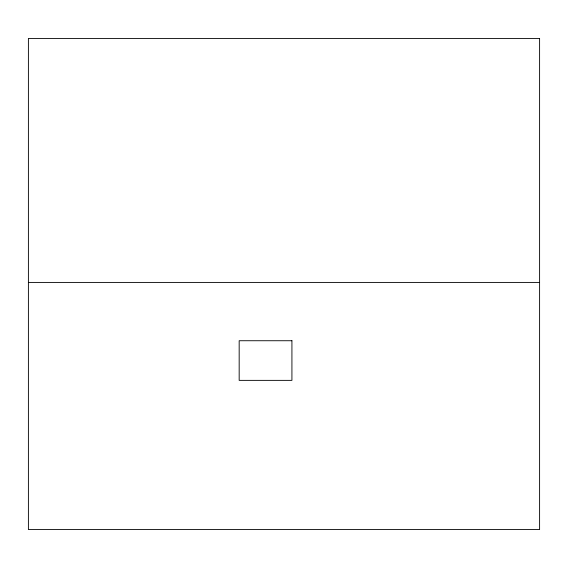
<?xml version="1.0" encoding="UTF-8"?>
<svg xmlns="http://www.w3.org/2000/svg" width="568" height="568" viewBox="0 0 568 568"><rect width="100%" height="100%" fill="white"/><g stroke="black" fill="none" stroke-linecap="round" stroke-linejoin="round"><path stroke-width="0.85" d="M28.4 282.417L539.6 282.417M539.6 38.447L28.4 38.447L28.4 529.553L539.6 529.553L539.6 38.447M291.924 340.736L239.171 340.736L239.171 380.368L291.924 380.368L291.924 340.736"/></g></svg>
